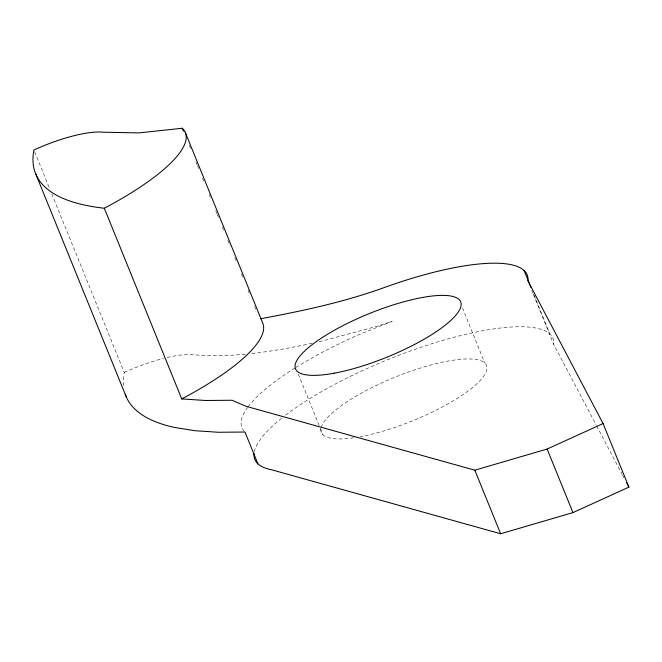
<?xml version="1.0" encoding="UTF-8"?>
<svg xmlns="http://www.w3.org/2000/svg" width="662" height="662" viewBox="0 0 662 662"><rect width="100%" height="100%" fill="white"/><g stroke="black" fill="none" stroke-linecap="round" stroke-linejoin="round"><path stroke-width="0.5" stroke-dasharray="3.31 2.48" d="M533.324 294.193L553.738 344.48L596.139 424.946M596.619 425.865L622.156 474.331M622.636 475.242L624.084 477.989M534.11 295.178L549.907 334.07M531.776 290.403L532.935 293.249M462.465 307.971L484.807 362.999M298.339 374.171L319.912 427.296M320.3 428.248L322.998 434.893M189.291 145.491L191.235 150.282M195.902 161.785L197.069 164.656M197.458 165.616L198.625 168.487M202.522 178.07L203.689 180.949M209.134 194.363L211.079 199.154M215.746 210.657L216.913 213.528M217.302 214.488L218.468 217.359M222.366 226.942L223.533 229.822M227.811 240.356L230.144 246.107M234.811 257.609L236.756 262.4M241.431 273.894L243.376 278.685M248.043 290.188L249.988 294.979M254.655 306.473L255.822 309.353M34.714 151.904L49.832 189.142M51.777 193.916L124.274 372.458A500.53 132.077 -22.1 0 0 123.438 385.425M254.324 451.732A160.883 42.451 -22.1 0 1 282.409 417.623M285.562 415.173A160.883 42.451 -22.1 0 1 454.877 337.057A160.883 42.451 -22.1 0 1 553.738 344.48M244.228 431.268A160.883 42.451 -22.1 0 1 247.538 407.511M248.035 406.832A160.883 42.451 -22.1 0 1 295.029 367.998M295.873 367.476A160.883 42.451 -22.1 0 1 356.975 335.493L392.169 321.302L377.274 326.225L322.626 340.872A322.303 85.05 -22.1 0 1 317.404 342.08M321.169 427.553A89.147 23.526 -22.1 0 1 424.135 366.905A89.147 23.526 -22.1 0 1 480.372 380.236A89.147 23.526 -22.1 0 1 360.02 436.771M353.715 437.805A89.147 23.526 -22.1 0 1 320.871 429.125M312.216 343.239A322.303 85.05 -22.1 0 1 250.459 353.649M245.42 354.17A322.303 85.05 -22.1 0 1 193.734 354.683A66.961 17.667 -22.1 0 0 166.088 357.761M124.274 372.458A66.961 17.667 -22.1 0 1 163.456 358.415"/><path stroke-width="0.99" d="M183.457 131.117L182.29 128.246L138.788 132.905L103.404 132.218A66.961 17.667 -22.1 0 0 33.944 149.993A500.53 132.077 -22.1 0 0 104.306 208.232L181.736 398.921L205.427 400.477L232.081 400.253L245.859 406.236L474.828 470.194L547.126 449.051L603.09 423.564L628.9 487.133L572.936 512.611L500.637 533.754L271.668 469.797A160.883 42.451 -22.1 0 1 254.059 453.412M260.712 318.736C302.021 311.041 343.413 302.236 383.017 288.003A160.883 42.451 -22.1 0 1 527.928 280.911L603.09 423.564M626.492 482.557L628.9 487.133M524.097 270.51L531.032 287.581M547.126 449.051L572.936 512.611M474.828 470.194L500.637 533.754M185.17 132.127L262.599 322.816A160.27 42.294 -22.1 0 1 181.736 398.921M257.89 463.814L244.99 432.029L218.336 432.261L194.645 430.697L174.106 427.362A500.53 132.077 -22.1 0 1 125.242 394.229M35.98 174.511L126.31 396.977M182.29 128.246A160.27 42.294 -22.1 0 1 104.306 208.232M334.211 373.202A89.147 23.526 -22.1 0 0 461.116 305.199A89.147 23.526 -22.1 0 0 338.944 327.74A89.147 23.526 -22.1 0 0 334.211 373.202"/></g></svg>
